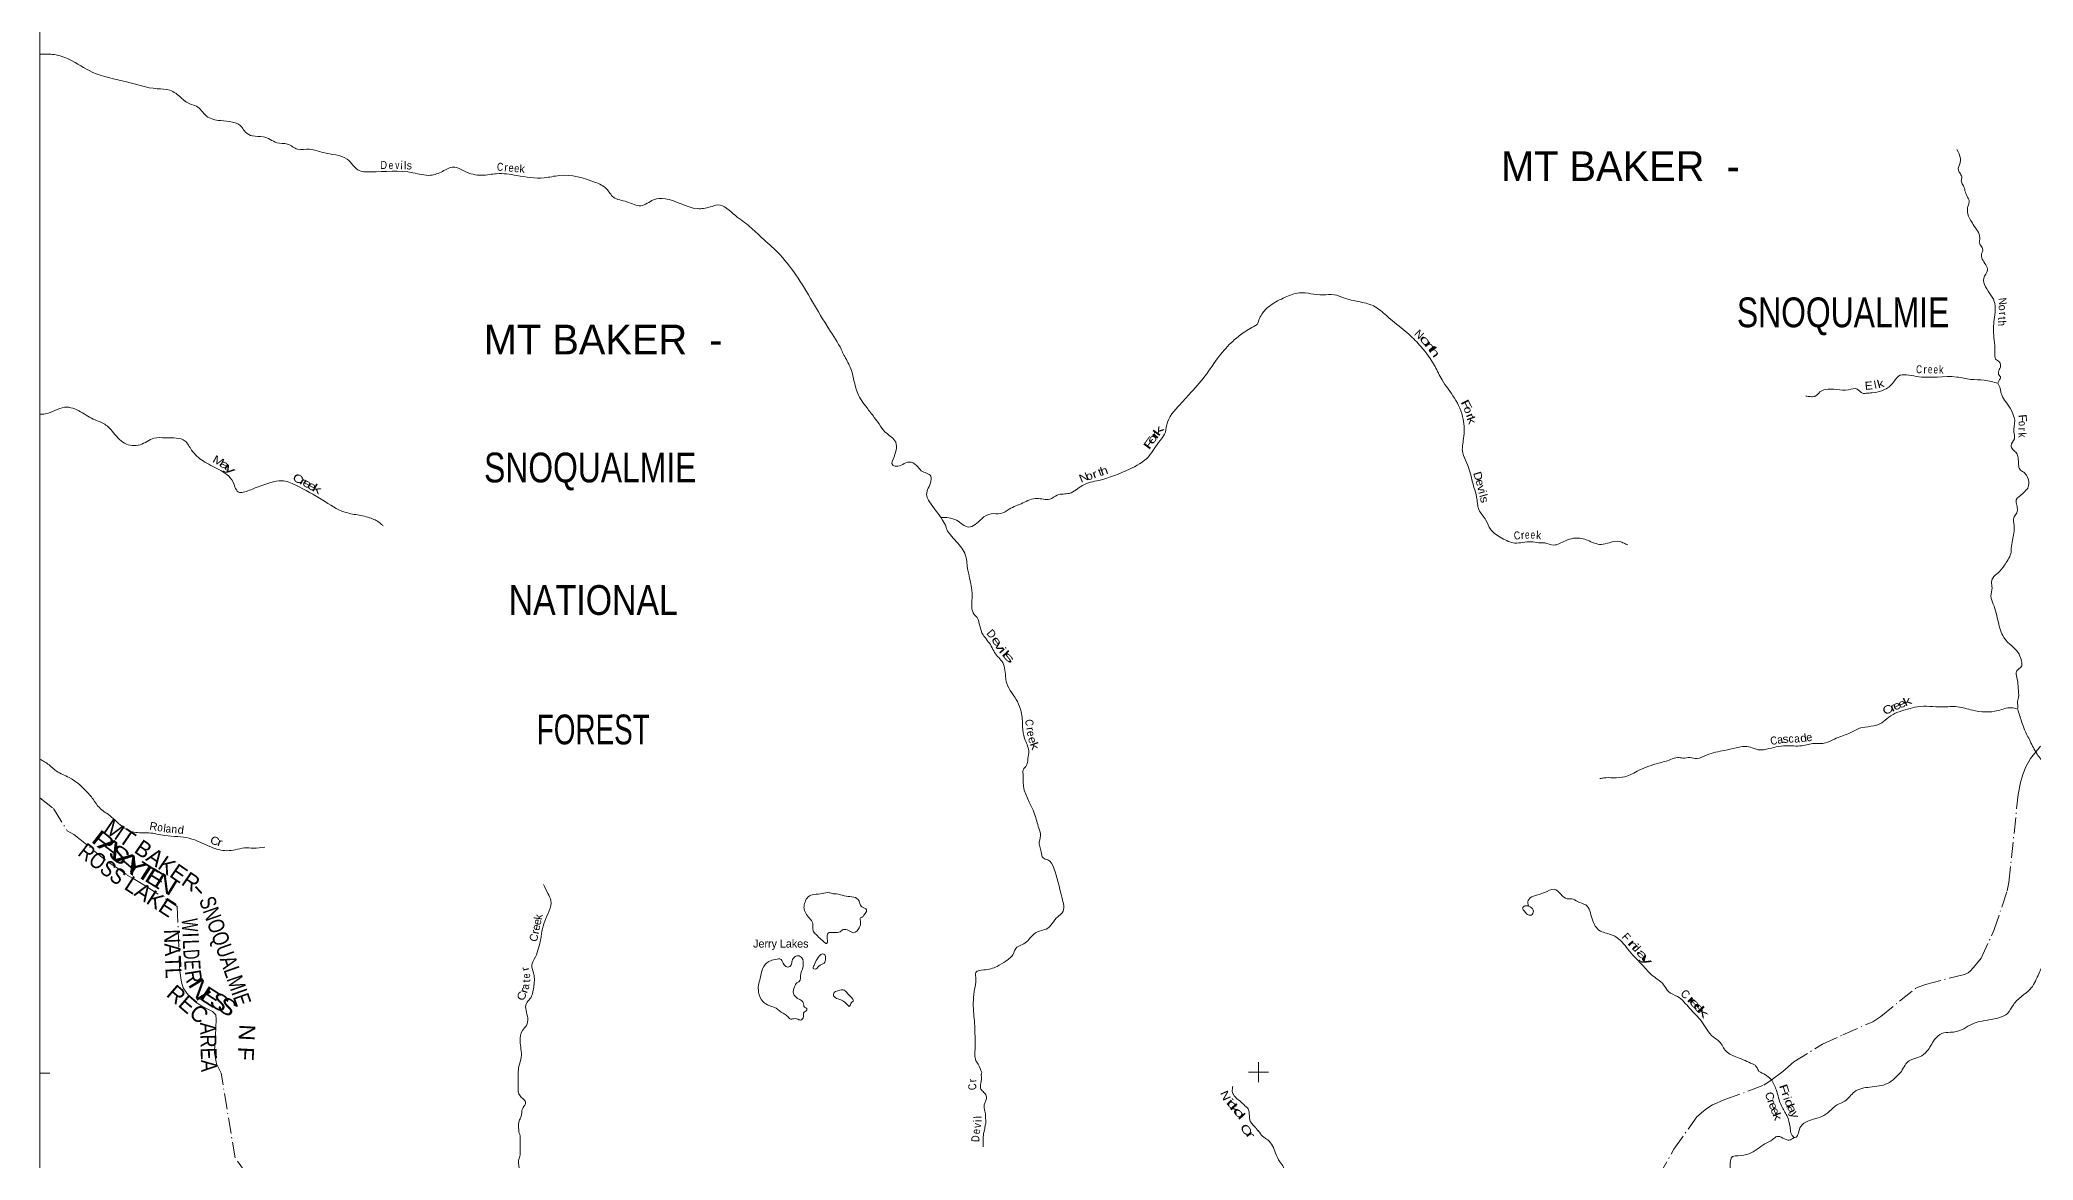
# Model space of a CAD drawing. Header units: feet. Extents: x -2 to 244583, y 367190 to 553316.
# Drawn here: x -2 to 49805, y 457309 to 485303 of the extents above; entities that cross this region are included whole.
import ezdxf
from ezdxf.enums import TextEntityAlignment as Align

# ---------------------------------------------------------------- set-up
doc = ezdxf.new("R2010")
doc.units = ezdxf.units.FT
doc.header["$LTSCALE"] = 80
doc.linetypes.add('DOT_DASHED', pattern=[7.7, 5, -1.2, 0.3, -1.2])
for name, color, linetype, lineweight in [('39', 7, 'Continuous', 13), ('4', 7, 'Continuous', 13), ('41', 7, 'Continuous', 13), ('44', 7, 'DOT_DASHED', 13)]:
    doc.layers.add(name, color=color, linetype=linetype, lineweight=lineweight)

msp = doc.modelspace()

# ---------------------------------------------------------------- linework, layer by layer
at = {"layer": '39'}
for points in [[(1.64, 484947.01), (355.83, 484935.64), (735.13, 484813.87), (1301.68, 484498.6), (2161.54, 484255.54), (2927.9, 484082.91), (3246.02, 484047.93), (3524.4, 483856.86), (3758.06, 483697.99), (3910.22, 483644.02), (4156.43, 483402.2), (4513.44, 483284.38), (5044.82, 483122.82), (5136.57, 482995.69), (5313.21, 482903.37), (5576.61, 482878.25), (5753.11, 482814.27), (5917.55, 482732.02), (6187.07, 482696.81), (6436.77, 482572.43), (6736.51, 482569.75), (7077.14, 482486.28), (7677.41, 482318.96), (7817.84, 482175.86), (7943.98, 482056.98), (8260.17, 482003.77), (9319.45, 481982.3), (9759.22, 481919.53), (10060.49, 482018.09), (10335.4, 482124.63), (10609.31, 482020.61), (11043.19, 481919.34), (11411.58, 481959.5), (11912.01, 481915.22), (12600.87, 481855.62), (12977.27, 481914.03), (13879.31, 481742.02), (14155.51, 481583.34), (14330.7, 481371.56), (14667.43, 481257.7), (15018.27, 481158.08), (15333.49, 481305.3), (15622.96, 481332.94), (16422.08, 481085.55), (16745.91, 481127.53), (16934.01, 481176.98), (17378.8, 480913.79), (17740.64, 480634.03), (18039.68, 480358.03), (18432.3, 479995.4), (18888.69, 479428.57), (19713.39, 478081.93), (20025.76, 477561.01), (20089.19, 477427.67), (20246.61, 477122.68), (20434.06, 476469.59), (20660.58, 476114.29), (20848.09, 475868.15), (20966.34, 475704.7), (21113.09, 475511), (21363.27, 475287.42), (21340.91, 474886.44), (21307.49, 474679.78), (21394.73, 474647.78), (21714.19, 474754.53), (21907, 474668.35), (22023.07, 474537.28), (22258.65, 474400.69), (22249.34, 474232.6), (22157.75, 473908.25), (22229.34, 473762.8), (22555.62, 473298.63), (22641.5, 473128.96), (22668.21, 473050.12), (22717.17, 472975.44), (23002.32, 472640.66), (23108.43, 472475.12), (23172.8, 472147.43), (23292.08, 471354.33), (23342.65, 470947.61), (23415.94, 470868.99), (23483.79, 470658.74), (23565.87, 470438.43), (23771.78, 470155.93), (23853.58, 469992.31), (24057.31, 469742.19), (24134.15, 469347.74), (24163.14, 469216.27), (24424.55, 468765.98), (24518.93, 468513.34), (24553.14, 468138.94)], [(47900.01, 482564.75), (47988.59, 482335.7), (47978.26, 482230.36), (47937.4, 482048.07), (47989.83, 481952.78), (48022.02, 481857.52), (48011.69, 481756.23), (48064.11, 481658.92), (48102.31, 481531.24), (48152.65, 481403.54), (48205.03, 481283.94), (48176.4, 481142.15), (48163.97, 481004.4), (48242.49, 480801.7), (48335.28, 480647.62), (48472.23, 480311.14), (48461.94, 480228.08), (48518.43, 480140.9), (48546.54, 480031.46), (48518.04, 479952.48), (48536, 479826.84), (48664.97, 479549.13), (48569.41, 479344.61), (48617.56, 479135.87), (48849.47, 478714.19), (48844.83, 478430.55), (48815.57, 477984.86), (48850.93, 477464.13), (48868.87, 477328.36), (48963.85, 477253.29), (48985.85, 477127.65), (48937.01, 477002.09), (48953.05, 476927.11), (48991.39, 476870.34), (48954.8, 476793.39), (48926.31, 476722.51)], [(30418.23, 478187.62), (30554.65, 478484.3), (30747.33, 478668.44), (31116.15, 478872.64), (31466.55, 478981.64), (32059.52, 478928.27), (32336.85, 478936.05), (32597.79, 478852.68), (32941.71, 478763.13), (33322.04, 478657.34), (33645.39, 478411.81), (34213.2, 477937.06), (34508.11, 477638.89), (34859.29, 477142.1), (35034.7, 476809.63), (35345.48, 476353.41), (35565.02, 475826.39), (35574.14, 475344.18), (35551.13, 474981.55), (35647.8, 474744.39), (35832.73, 474120.16), (35899.03, 473881.01), (35957.07, 473562.86), (36132.64, 473303.32), (36245.52, 473074.25), (36532.48, 472851.05), (36854.07, 472729.11), (37254.93, 472763.09), (37447.17, 472736.52), (37600.99, 472732.29), (37821.52, 472679.36), (38119.29, 472786.39), (38528.29, 472844.67), (38669.89, 472799.93), (39013.78, 472694.18), (39218.31, 472738.51), (39477.46, 472766.57), (39582.63, 472725.93), (39677.68, 472685.3)], [(22509.24, 473372.08), (22903.95, 473298.21), (23202.48, 473127.48), (23531.58, 473335.5), (23771.97, 473462.13), (24002.81, 473467.24), (24221.01, 473575.54), (24558.46, 473730.96), (24914.34, 473845.97), (25234.42, 473825.16), (25420.24, 473927.25), (25719.76, 473971.13), (26052.96, 474169.05), (26459.4, 474296.44), (27223.58, 474573.26), (27697.98, 474887.23), (27987.65, 475291.46), (28102.33, 475447.88), (28155.88, 475680.95), (28487.56, 476192.68), (28709.16, 476434.62), (29109.92, 476900.09), (29465.96, 477397.76), (29812.46, 477775.92), (30068.67, 477981.58), (30418.23, 478187.62)], [(48926.31, 476722.51), (48584.39, 476797.88), (48248.42, 476820.55), (47900.39, 476877.69), (46882.27, 476893.06), (46438.99, 476897.63), (46284.76, 476709.39), (46021.26, 476535.46), (45774.2, 476483.07), (45634.51, 476471.07), (45545.45, 476471.18), (45406, 476576.69), (45193.43, 476558.71), (44901.97, 476567.15), (44606.43, 476563.44), (44478.79, 476506.86), (44351.04, 476395.58), (44233.62, 476387.61), (44128.39, 476399.89)], [(48926.31, 476722.51), (48982.71, 476588.73), (49020.85, 476430.66), (49123.72, 476256.3), (49260.91, 476041.38), (49331.4, 475865.03), (49345.43, 475798.16), (49333.01, 475668.5), (49326.62, 475512.51), (49336.37, 475334.21), (49257.07, 475162.09), (49295.34, 475068.84), (49392.3, 474973.51), (49428.5, 474857.98), (49442.31, 474687.78), (49472.44, 474574.29), (49569.44, 474499.21), (49656.27, 474393.76), (49692.21, 474158.7), (49635.32, 474055.43), (49444.7, 473885.47), (49383.82, 473810.58), (49397.71, 473672.79), (49411.62, 473547.16), (49399.34, 473486.4), (49332.33, 473381.12), (49327.83, 473164.34), (49292.67, 472801.72), (49259.87, 472599.16), (49247.45, 472469.51), (49178.31, 472315.61), (49090.99, 472179.97), (48928.66, 471985.66), (48796.81, 471852.09), (48766.26, 471758.93), (48778.1, 471613.04), (48751.36, 471404.4), (48809.65, 471205.78), (48936.22, 470747.75), (49073.09, 470372.77), (49260.91, 470167.92), (49426.55, 470003.62), (49511.12, 469786.74), (49520.98, 469663.14), (49427.68, 469570.05), (49385.02, 469495.14), (49408.96, 469328.98), (49432.78, 469102.03), (49440.41, 468873.08), (49415.82, 468731.29), (49425.77, 468648.21), (49417.42, 468575.42)], [(2.73, 475952.85), (125.92, 475955.4), (617.23, 476123.67), (1014.72, 476010.09), (1376.19, 475805.24), (1591.3, 475715.12), (1800.8, 475527.79), (2116.19, 475221.49), (2501.15, 475184.79), (2846.67, 475348.34), (3144.32, 475357.8), (3626.7, 475279.03), (3789.81, 475053.02), (4076.68, 474781.01), (4466.54, 474570.21), (4824.52, 474249.94), (4983.73, 473993.54), (5078.88, 474000.05), (5380.12, 474106.71), (5766.27, 474242.1), (6037.43, 474287.89), (6392.39, 474174.11), (7064.54, 473798.59), (7614.8, 473503.49), (7933.1, 473432.06), (8275.76, 473348.6), (8519.46, 473210.02), (8574.4, 473155.61)], [(49415.51, 468581.36), (49257.7, 468613.96), (48929.64, 468543.44), (48288, 468554.31), (47915.73, 468637.82), (47529.11, 468636.24), (46915.8, 468638.98), (46666.7, 468580.52), (46198.71, 468378.46), (46022.31, 468234.82), (45750.89, 468150.04), (45467.41, 468101.75), (45199.95, 467970.37), (44841.39, 467830.99), (44620.55, 467734), (44341.2, 467722.17), (44029.36, 467663.78), (43626.55, 467664.25), (43144.62, 467579.72), (42984.67, 467559.64), (42786.42, 467612.55), (42608.37, 467649.23), (42381.58, 467608.97), (42094.02, 467548.53), (41646.44, 467429.51), (41405.39, 467346.73), (41233.38, 467369.21), (41049.16, 467357.27), (40923.69, 467371.6), (40745.45, 467317.11), (40447.72, 467230.33), (39957.51, 467050.59), (39602.95, 466890.95), (39315.46, 466864.94), (39078.63, 466861.17), (38975.36, 466843.05)], [(49415.51, 468581.36), (49516.07, 468269.24), (49592.57, 468062.49), (49729.63, 467782.74), (49903.03, 467456.35), (50104.96, 467219.07), (50478.67, 466853.95), (50565.32, 466667.45), (50664, 466420.16), (50730.41, 466235.72)], [(24553.14, 468138.94), (24605.2, 467845.61), (24705.92, 467538.33), (24688.62, 467345.91), (24634.9, 467149.28), (24574.5, 467074.09), (24569.21, 466912.1), (24565.92, 466756.18), (24855.36, 465953.74), (24960.34, 465603.96), (25003.79, 465411.82), (24968.29, 465215.27), (24982.79, 465148.52), (25019.89, 465015.07), (25067.23, 464859.39), (25184.91, 464813.36), (25335.77, 464607.54), (25533.73, 463877.56), (25545.72, 463490.92), (25430.77, 463391.18), (25142.66, 463084.15), (24972.78, 463034.78), (24797.16, 462916.55), (24549.14, 462694.73), (24409.72, 462629.3), (24327.45, 462471), (24137.99, 462283.87), (23915.87, 462149.23), (23582.14, 462060.64), (23388.01, 462001.03), (23388.87, 461824.9), (23355.6, 461583.82), (23329.98, 461020.85), (23349.31, 460792.16), (23362.8, 460516.87), (23364.93, 460077.54), (23406.98, 459757.85), (23443.7, 459703.35), (23532.33, 459495.64)], [(-2.42, 467329.95), (227.13, 467185.23), (416.24, 467028.17), (726.85, 466871.68), (1137.51, 466547.59), (1328.94, 466327.79), (1483.87, 466117.94), (1742.02, 465920.71), (2097.92, 465612.57), (2345.52, 465504.38), (2720.26, 465487.87), (3123.6, 465420.88), (3441.68, 465394), (3727.44, 465352.79), (4273.27, 465134.61), (4672.68, 465041.28), (4879.13, 465066.52), (5107.76, 465110.09), (5330.55, 465107.06), (5622.06, 465130.67)], [(11946.62, 459486.35), (11967.22, 459646.71), (12026.83, 459883.86), (11996.54, 460282.57), (12058.03, 460550.1), (12156.65, 460676.08), (12188.18, 460856.42), (12153.99, 461224.74), (12240.53, 461336.49), (12338.35, 461630.51), (12338.77, 461960.52), (12291.11, 462185.04), (12353.16, 462335.14), (12500.89, 462775.16), (12611.86, 463279.8), (12765.29, 463796.78), (12693.56, 463972.6), (12581.07, 464200.86)], [(19628.9, 462728.75), (19524.03, 462821.52), (19391.78, 462946.44), (19351.08, 462986.75), (19318.41, 463043.29), (19311.42, 463231.54), (19231.85, 463352.66), (19090.81, 463621.28), (19118.51, 463757.06), (19192.82, 463884.95), (19542.76, 463971.59), (19726.95, 463992.68), (19818.21, 463966.78), (19907.33, 463963.14), (20095.92, 463913.38), (20442.66, 463823.87), (20489.72, 463724.88), (20534.69, 463638.02), (20656.57, 463561.65), (20652.73, 463519.11), (20586.34, 463427.7), (20544.06, 463376.89), (20499.57, 463362.51), (20499.95, 463285.58), (20470.41, 463111.33), (20331.24, 462993.26), (20201.36, 463049.36), (20079.74, 463071.07), (19992.93, 463016.01), (19851.27, 462995.11), (19693.38, 462978.19), (19673.81, 462838.4), (19664.2, 462731.05), (19648.04, 462722.88), (19627.75, 462730.89)], [(37199.06, 463658.21), (37187.8, 463797.99), (37323.64, 463905.21), (37599.12, 463996.06), (37834.09, 464078.86), (38003.87, 463957.1), (38161.5, 463837.38), (38274.86, 463839.27), (38420.45, 463768.19), (38626.74, 463684.88), (38785.94, 463338.25), (38991.77, 463034.1), (39145.49, 462979.22), (39410.43, 462867.48), (39717.41, 462532.83), (40068.83, 462153.55), (40272.82, 461936.53), (40571.89, 461693.06), (40699.05, 461518.67), (40915.39, 461398.88), (41218.41, 461106.78), (41525.38, 460768.07), (41814.04, 460386.84), (41967.63, 460267.13), (42131.11, 460033.95), (42414.16, 459877.61), (42794.37, 459715.09), (42856.72, 459680.05), (42906.67, 459614.87), (42951.6, 459527.39)], [(37199.66, 463658.18), (37106.56, 463662.34), (37047.74, 463607.71), (37094.13, 463528.64), (37166.84, 463449.54), (37265.99, 463433.22), (37316.8, 463532.43), (37278.5, 463609.47), (37199.66, 463658.18)], [(19071.49, 462175.62), (19038.18, 462361.73), (18946.78, 462418), (18873.98, 462395.4), (18793.48, 462289.75), (18767.66, 462186.37), (18688.93, 462133.37), (18593.45, 462193.67), (18519.91, 462324.94), (18378.15, 462324.29), (18216.38, 462274.95), (18057.28, 462089.99), (17997.67, 461852.83), (17951.92, 461682.55), (17958.83, 461510.49), (18071.42, 461261.98), (18215.62, 461175.58), (18398.24, 461103.53), (18568.96, 460978.79), (18666.47, 460916.47), (18741.77, 460839.88), (18830.87, 460842.32), (18907.85, 460838.62), (19009.24, 460810.74), (19067.73, 460861.62), (19099.41, 461009.57), (19147.89, 461036.11), (19161.76, 461098.93), (19106.91, 461133.1), (19073.97, 461244.3), (18984.49, 461320.83), (18825.79, 461473.97), (18853.33, 461640.12), (18867.33, 461676.63), (18895.46, 461723.32), (18966.13, 461766.16), (19013.77, 461966.82), (19063.64, 462122.94), (19071.49, 462175.62)], [(19378.91, 462260.04), (19471.36, 462406.23), (19558.17, 462461.29), (19608.91, 462439.26), (19631.64, 462346.23), (19591.67, 462234.69), (19460.42, 462155.13), (19367.62, 462081.82), (19320.94, 462101.85), (19332.85, 462152.52), (19364.94, 462217.45), (19379.25, 462260.58)], [(50074.64, 462232.13), (49928.03, 461925.27), (49724.88, 461572.97), (49524.15, 461407.07), (49311.16, 461190.54), (49162.95, 460975.95), (48964.37, 460870.83), (48435.84, 460762.04), (48231.24, 460685.29), (48016.42, 460561.95), (47741.02, 460503.52), (47524.37, 460471.36), (47343.91, 460321.64), (47153.03, 460030.11), (46968.55, 459890.53), (46774.09, 459825.93), (46653.82, 459748.45), (46603.87, 459681.1), (46513.02, 459527.38)], [(20188.13, 461182.6), (20013.33, 461313.4), (19830.55, 461417.84), (19826.33, 461454.26), (19987.85, 461556.23), (20093.16, 461554.69), (20178.6, 461476.12), (20308.91, 461332.97), (20325.28, 461298.63), (20280.96, 461249.84), (20252.89, 461190.99), (20222.7, 461152.39), (20188.13, 461182.6)], [(11946.62, 459486.35), (11947.67, 459444.72), (11951.86, 459179.45), (11967.34, 458966.57), (12042.09, 458869.77), (12087.71, 458828.28), (12121.2, 458787.05), (12134.59, 458752.34), (12112.82, 458684), (12064.58, 458608.15), (12042.86, 458541.83), (12030.25, 458430.78), (11995.85, 458340.45), (11965.45, 458248.01), (11957.35, 458157.1), (11963.63, 458076), (11966.32, 458015.21), (11989.15, 457949.93), (11997.94, 457799.94), (11999.81, 457702.74), (11999.98, 457619.74), (12000.83, 457567.09), (12003.47, 457504.28), (11982.33, 457373.18), (11960.38, 457296.74), (11967.46, 457160.97), (11972.71, 457033.32), (11963.07, 456873.62), (11963.73, 456812.88), (11996.31, 456731.19), (12015.32, 456676.12), (12006.99, 456575.09), (11999.52, 456512.51), (11989.26, 456415.57), (12010.82, 456293.64), (12027.48, 456133.36), (12045.35, 456027.7), (12036.35, 455896.33), (12012.1, 455807.8), (12018.39, 455726.69), (12030.78, 455647.47), (12052.93, 455551.84), (12065.78, 455492.86), (12083.35, 455464.13), (12101.87, 455386.8), (12108.1, 455303.67), (12156.55, 455207.46), (12238.18, 455146.95), (12285.55, 455093.27), (12318.4, 455023.71), (12353.45, 454871.12), (12368, 454797.93), (12428.81, 454711.56), (12443.14, 454628.25), (12445.43, 454549.26), (12473.82, 454461.59), (12495.97, 454365.96), (12497.26, 454242.45), (12515.86, 454169.17), (12525.16, 454132.53), (12545.74, 454057.17), (12543.39, 453951.97), (12467.99, 453838.26), (12362.55, 453648.29), (12318.44, 453576.4), (12263.21, 453369.13), (12228.61, 453179.62), (12214.74, 453011.92), (12188.98, 452945.69), (12170.58, 452846.91), (12195.82, 452708.7), (12351.63, 452344.94), (12485.51, 452086.92), (12498.71, 451953.03), (12495.91, 451827.59), (12531.27, 451689.16), (12591.63, 451582.57), (12639.76, 451472.19), (12647.7, 451374.85), (12618.82, 451260.11), (12582.66, 451090.88), (12570.05, 450888.74), (12600.46, 450709.93), (12674.92, 450509.91), (12705.37, 450333.13), (12661.7, 450190.38), (12630.49, 450061.52), (12629.07, 449907.71), (12693.85, 449545.97), (12712.21, 449371.48), (12694.62, 449218.03)], [(23571.25, 457644.7), (23568.89, 457810.74), (23580.69, 457976.47), (23600.93, 458067.11), (23614.47, 458129.56), (23619.73, 458184.09), (23634.89, 458228.29), (23632.74, 458313.36), (23624.09, 458469.41), (23596.77, 458605.64), (23603.35, 458718.85), (23635.46, 458797.08), (23652.77, 458847.3), (23632.6, 458940.87), (23567.61, 459021.25), (23526.08, 459064.68), (23504.82, 459109.68), (23501.81, 459156.31), (23504.79, 459198.75), (23516.57, 459273.38), (23525.61, 459315.69), (23526.75, 459366.27), (23525.45, 459398.69), (23520.42, 459445.36), (23524.78, 459459.43), (23531.57, 459491.67), (23532.33, 459495.64)], [(42951.6, 459527.39), (43249.73, 459332.58), (43382.59, 459073.24), (43521.37, 458662.23), (43651.97, 458421.07), (43732.46, 458136.8), (43754.54, 457989.39), (43826.23, 457871.24)], [(46513.02, 459527.38), (46166.48, 459224.97), (45727.95, 459134.58), (45342.41, 459018.55), (45096.16, 458778.8), (44908.84, 458689.49), (44718.35, 458529.33), (44525.45, 458399.49), (44176.35, 458285.93), (43997.68, 458152.22), (43939.03, 457979.53), (43881.43, 457885.75), (43824.88, 457870.89)], [(29804.32, 459158.35), (29796.76, 459091.71), (29791.36, 459031.11), (29808.34, 458976.08), (29843.49, 458918.62), (29902.68, 458850.51), (30016, 458758.93), (30111.11, 458667.76), (30188.38, 458593.18), (30209.45, 458540.08), (30219.74, 458456.86), (30222.24, 458387.98), (30234.69, 458310.78), (30289.16, 458212.42), (30376.13, 458119.4), (30417.48, 458067.88), (30448.94, 458027.78)], [(30449.71, 458041.28), (30550.04, 457907.2), (30678.83, 457813.7), (30877.38, 457484.36), (30981.36, 457267.15), (31072.19, 457130.7), (31094.34, 456977.21), (31249.58, 456710.05), (31548.09, 456325.3), (31623.17, 455986.34), (31734.1, 455698.4), (31945.07, 455019.21), (32088, 454600.16), (32188.46, 454174.52), (32284, 453655.75), (32438.76, 453263.15), (32530.65, 452875.85), (32607.7, 452377.08), (32593.81, 452188.76), (32559.54, 452010.3), (32341.99, 451908.48), (32272.25, 451648.66), (32222.92, 451213.07), (32226.17, 450784.21), (32234.01, 450476.79), (32300.02, 450216.62), (32479.77, 449933.58), (32780.06, 449569.07), (33033.87, 449030.01), (33179.45, 448560.42), (33237.43, 448294.08), (33291.92, 448147.06), (33333.01, 448035.27)], [(43824.88, 457870.89), (43710.14, 457810.8), (43399.06, 457900.02), (43296.65, 457825.93), (43101.5, 457714.27), (42711.48, 457468.7), (42432.48, 457420.74), (42296.99, 457400.86), (42237.4, 457139.14), (42220.16, 456894.12), (42111.27, 456688.44), (41677.42, 456217.76), (41597.66, 455949.72), (41559.59, 455421.21), (41565.99, 455231.12), (41632.93, 455059.98), (41501.7, 454858.07), (41456.8, 454556.06), (41372.35, 454174.67), (41346.22, 453828.39), (41308.35, 453613.47), (41175.52, 453377.15), (41122.51, 453075.04), (41036.75, 452964.74), (40946.76, 452704.66), (40801.36, 452172.8), (40721.53, 452074.71), (40548.65, 452129.22), (40249.8, 452212.52), (39987.7, 452108.13), (39813.11, 451972.45), (39490.6, 451838.98), (39205.52, 451790.95), (39059.11, 451669.78), (38867.17, 451626.94), (38471.36, 451522.92), (38363.54, 451394.13), (38196.95, 451266.64), (37948.34, 451219.06), (37539.83, 451323.26), (37313.75, 451255.73), (37206.05, 451116.82), (36995.95, 451067.7), (36769.87, 451000.16), (36525.58, 450766.51), (36250.45, 450568.89), (36091.06, 450350.44), (35895.34, 450285.31), (35738.48, 450190.31), (35627.16, 450016.96), (35407.52, 449755.29), (35144.45, 449565.91), (35038.26, 449469.51), (34818.15, 449410.15), (34646.68, 449185.48), (34465.81, 448902.03), (34190.06, 448754.98), (33922.84, 448737.52), (33673.02, 448459.29), (33451.95, 448149.04), (33237.17, 447986.56), (32863.54, 447890.9), (32536.67, 447781.66), (32150.05, 447588.73), (31835.89, 447435.14), (31646.79, 447325.58), (31219.21, 447168.56), (30678.12, 447016.21), (30463.19, 446937.17)]]:
    msp.add_spline(points, degree=3, dxfattribs=at)
at = {"layer": '4'}
for p, q in [((30446.38, 459754.05), (30447.41, 459254.05)), ((30446.38, 459754.05), (30447.41, 459254.05)), ((30446.38, 459754.05), (30447.41, 459254.05)), ((30446.38, 459754.05), (30447.41, 459254.05)), ((30446.38, 459754.05), (30447.41, 459254.05)), ((30446.38, 459754.05), (30447.41, 459254.05)), ((30446.38, 459754.05), (30447.41, 459254.05)), ((249.99, 459483.28), (0, 459483.11)), ((249.99, 459483.28), (0, 459483.11)), ((249.99, 459483.28), (0, 459483.11)), ((249.99, 459483.28), (0, 459483.11)), ((249.99, 459483.28), (0, 459483.11)), ((249.99, 459483.28), (0, 459483.11)), ((249.99, 459483.28), (0, 459483.11)), ((0, 459483.1), (0.17, 459233.11)), ((0, 459483.1), (0.17, 459233.11)), ((0, 459483.1), (0.17, 459233.11)), ((0, 459483.1), (0.17, 459233.11)), ((0, 459483.1), (0.17, 459233.11)), ((0, 459483.1), (0.17, 459233.11)), ((0, 459483.1), (0.17, 459233.11)), ((30696.9, 459504.57), (30196.9, 459503.54)), ((30696.9, 459504.57), (30196.9, 459503.54)), ((30696.9, 459504.57), (30196.9, 459503.54)), ((30696.9, 459504.57), (30196.9, 459503.54)), ((30696.9, 459504.57), (30196.9, 459503.54)), ((30696.9, 459504.57), (30196.9, 459503.54)), ((30696.9, 459504.57), (30196.9, 459503.54))]:
    msp.add_line(p, q, dxfattribs=at)
msp.add_lwpolyline([(0, 551604.47), (30320.18, 551625.32), (60640.31, 551687.89), (90960.33, 551792.15), (121280.18, 551938.12), (151599.79, 552125.8), (181919.11, 552355.19), (212238.1, 552626.27), (242556.67, 552939.07), (244583.23, 368785.28), (214011.34, 368469.87), (183439.05, 368196.52), (152869.71, 367965.22), (122293.47, 367775.98), (91720.3, 367628.78), (61146.96, 367523.65), (30573.51, 367460.56), (0, 367439.54)], close=True, dxfattribs=at)
at = {"layer": '44'}
for points in [[(43547.39, 459525.96), (43821.78, 459769.71), (44543.47, 460209.53), (45050.45, 460439.25), (45798.25, 460766.96), (45997.03, 460896.16), (46465.59, 461283.23), (46892.18, 461617.5), (47114.28, 461700.77), (48087.97, 461951.98), (48178.63, 461990.85), (48231.53, 462031.08), (48316.17, 462124.25), (48506.05, 462357.61), (48826.69, 463048.31), (49159.75, 464037.31), (49198.53, 464247.98), (49432.48, 466449.91), (49490.54, 466742.25), (49549.79, 466945.52), (49625.97, 467140.32), (49740.27, 467342.15), (50382.01, 468148.1)], [(0, 466359.2), (339.22, 466094.76), (679.1, 465541.75), (850.21, 465444.38), (1703.73, 464754.68), (1834.92, 464669.99), (2181.95, 464432.84), (2325.84, 464343.91), (2621.12, 464171.75), (3430.39, 463649.38), (3489.64, 462167.19), (3498.1, 462031.68), (3539.34, 461752.68), (3576.39, 461614.56), (3667.38, 461481.16), (3758.37, 461373.17), (3872.63, 461271.54), (4041.68, 461154.83), (4310.34, 461024.08), (4391.06, 460943.34), (4403.52, 460826.71), (4359.59, 459990.36), (4415.08, 459717.71), (4526.35, 459483.58)], [(9672.7, 450708.37), (8775.31, 451941.15), (7733.48, 453021.83), (6959.13, 453503.91), (6203.26, 454356.45), (5669.22, 455764.14), (5168.03, 456961.23), (4874.39, 457366.22), (4526.35, 459483.58)], [(40455.59, 456919.79), (40827.63, 457579.76), (41402.62, 458394.19), (41623.57, 458584.13), (41791.12, 458692.62), (42100.97, 458821.12), (43078.12, 459184.01), (43259.71, 459304.12), (43547.39, 459525.96)]]:
    msp.add_lwpolyline(points, dxfattribs=at)

# ---------------------------------------------------------------- texts
at = {"layer": '41'}
for s, rotation, width, p in [('D', 359.51, 0.85, (8589.32, 482077.31)), ('e', 359.51, 0.75, (8770.58, 482073.51)), ('v', 359.51, 0.75, (8928.94, 482072.4)), ('C', 354.947, 0.8, (11489.9, 482032.89)), ('e', 354.94, 0.85, (11765.15, 482007.77)), ('e', 354.94, 0.85, (11905.61, 481996.1)), ('N', 276.969, 0.9, (48947.06, 478760.06)), ('h', 273.364, 0.9, (48929.14, 478216.26)), ('o', 312.632, 1.95, (34549.16, 477722.71)), ('r', 309.135, 2, (34631.36, 477621.37)), ('t', 309.135, 1.75, (34708.08, 477525.41)), ('h', 305.653, 1.75, (34768, 477443.25)), ('C', 359.247, 0.75, (46954.06, 476972.12)), ('k', 359.023, 0.85, (47507.45, 476964.4)), ('E', 5.121, 1.1, (45705.8, 476564.57)), ('k', 15.208, 1.25, (46017.72, 476616.13)), ('e', 359.247, 0.75, (47230.37, 476970.56)), ('e', 359.247, 0.75, (47371.34, 476966.64)), ('F', 297.292, 1.7, (35557.86, 476135.27)), ('k', 53.849, 1.9, (28026.75, 475480.04)), ('o', 289.138, 1.15, (35596.21, 476027.25)), ('r', 292.87, 1.45, (35653.32, 475871.14)), ('k', 289.191, 1.35, (35677.63, 475764.91)), ('o', 276.525, 0.85, (49442.71, 475707.83)), ('F', 275.544, 1.2, (49446.71, 475838.65)), ('F', 54.162, 1.95, (27801.43, 475168.45)), ('o', 54.588, 1.65, (27869.83, 475272.9)), ('r', 54.588, 1.85, (27952.2, 475382.65)), ('k', 273.983, 0.95, (49435.95, 475422.42)), ('M', 332.009, 1.25, (4415.5, 474696.45)), ('a', 328.103, 1.65, (4561.06, 474608.5)), ('y', 321.575, 1.9, (4690.72, 474508.7)), ('C', 330.672, 1.3, (6401.09, 474251.31)), ('r', 330.883, 1.6, (6528.55, 474189.63)), ('e', 330.883, 1.45, (6630.31, 474133.17)), ('e', 330.883, 1.45, (6752.39, 474066.63)), ('k', 330.734, 1.65, (6875.38, 473995.86)), ('N', 22.425, 1.2, (26120.94, 474278.25)), ('o', 17.425, 1.1, (26248.91, 474314.35)), ('r', 19.38, 1.3, (26389.28, 474360.1)), ('t', 20.38, 1.1, (26522.57, 474408.49)), ('h', 19.178, 1.25, (26621.75, 474443.26)), ('D', 286.314, 1.15, (35841.45, 474375.15)), ('e', 286.314, 1.1, (35892.64, 474213.8)), ('v', 285.669, 1.15, (35930.51, 474070.48)), ('s', 281.333, 1.2, (35997.67, 473795.99)), ('C', 7.332, 0.85, (36922.22, 472820.22)), ('e', 1.623, 0.75, (37166.78, 472839.32)), ('e', 359.328, 0.75, (37302.66, 472838.81)), ('k', 356.31, 0.95, (37444.4, 472826.77)), ('e', 304.111, 1.6, (23828.32, 470222.23)), ('v', 301.817, 1.65, (23896.99, 470098.18)), ('i', 309.746, 1.65, (23979.64, 469983.35)), ('l', 313.981, 1.8, (24058.13, 469897.74)), ('s', 316.335, 2.3, (24141.59, 469807.52)), ('r', 26.562, 1.55, (46342.09, 468536.33)), ('e', 22.822, 1.25, (46434.06, 468577.82)), ('e', 20.367, 1.2, (46558.96, 468627.2)), ('k', 23.993, 1.5, (46700.52, 468685.77)), ('C', 275.221, 0.85, (24625.28, 468233.12)), ('C', 29.806, 1.3, (46217.8, 468483.66)), ('r', 280.064, 1.05, (24653.72, 468066.91)), ('e', 280.064, 0.95, (24668.44, 467950.3)), ('e', 285.5, 1.1, (24707.65, 467782.89)), ('k', 289.483, 1.35, (24762.19, 467627.39)), ('C', 10.247, 0.9, (43342.09, 467696.71)), ('s', 7.279, 1.1, (43630.12, 467738.18)), ('c', 4.025, 0.95, (43761.67, 467743.52)), ('a', 5.025, 0.95, (43912.73, 467745.73)), ('d', 8.428, 1.1, (44080.5, 467761.24)), ('o', 351.029, 0.9, (2989.35, 465526.04)), ('a', 355.009, 0.9, (3202.36, 465494.31)), ('n', 355.33, 0.95, (3349.63, 465481.78)), ('d', 353.375, 1.05, (3509.4, 465466.67)), ('C', 339.487, 1.1, (4333.67, 465197.43)), ('r', 342.281, 1.3, (4469.34, 465155.95)), ('r', 78.211, 1.1, (12470.19, 462991)), ('r', 312, 2.15, (39715.93, 462654.02)), ('i', 312, 1.75, (39790.23, 462571.51)), ('a', 312.811, 2.05, (39972.17, 462379.18)), ('y', 312.821, 2.1, (40076.72, 462260.74)), ('r', 102.3, 1.15, (12216.31, 462108.4)), ('e', 93.303, 0.8, (12248.01, 461918.56)), ('C', 67.523, 1.15, (12128.25, 461375.42)), ('r', 72.652, 1.25, (12185.24, 461516.66)), ('a', 84.964, 0.95, (12223.88, 461633.73)), ('r', 314.839, 2.25, (41205.79, 461237.23)), ('e', 314.839, 2.05, (41291.51, 461151)), ('e', 312.698, 1.95, (41385.91, 461049.22)), ('k', 312.698, 2.2, (41479.91, 460945.32)), ('C', 97.503, 0.85, (23397.02, 459154.28)), ('N', 294.302, 1.25, (29535.12, 458882.03)), ('i', 313.664, 1.85, (29662.52, 458696.47)), ('c', 320.744, 2, (29728.57, 458626.07)), ('k', 312.999, 2.2, (29808.84, 458513.09)), ('C', 288.262, 1.05, (43130.87, 458878.73)), ('r', 287.687, 1.3, (43174.29, 458748.19)), ('e', 290.427, 1.2, (43222.09, 458630.78)), ('F', 288.262, 1.5, (43493.12, 459057.4)), ('r', 288.262, 1.3, (43538.51, 458926.57)), ('d', 290.427, 1.4, (43623.17, 458698.47)), ('v', 85.296, 0.9, (23514.85, 458167.09)), ('o', 315.849, 2, (29893.78, 458421.21)), ('l', 314.205, 1.8, (29960.83, 458334.81)), ('e', 290.532, 1.2, (43270.27, 458499.91)), ('k', 290.387, 1.4, (43320.91, 458366.87)), ('a', 292.199, 1.35, (43689.56, 458553.3)), ('y', 287.789, 1.2, (43757.83, 458418.45)), ('D', 89.118, 0.85, (23473.03, 457844.67)), ('e', 83.703, 0.85, (23488.33, 458014.1)), ('C', 306.589, 1.5, (30059.56, 458012.26)), ('r', 309.47, 2, (30173.13, 457883.29))]:
    msp.add_text(s, height=200, rotation=rotation, dxfattribs=dict(at, width=width)).set_placement(p, align=Align.CENTER)
for s, rotation, p in [('i', 359.133, (9036.41, 482070.81)), ('l', 359.133, (9122.38, 482069.52)), ('s', 357.961, (9226.03, 482065.68)), ('r', 354.947, (11640.47, 482019.57)), ('k', 355.021, (12040.27, 481984.34)), ('o', 281.342, (48946.69, 478596.15)), ('t', 274.764, (48932.93, 478338.71)), ('r', 276.764, (48952.07, 478450.86)), ('N', 316.744, (34395.83, 477875.07)), ('l', 12.499, (45881.51, 476586.2)), ('r', 359.247, (47105.22, 476970.13)), ('r', 271.065, (49437.17, 475571.05)), ('i', 285.669, (35952.71, 473972.48)), ('l', 285.321, (35972.39, 473889.93)), ('r', 5.034, (37055.84, 472829.3)), ('D', 310.015, (23700.59, 470396.01)), ('a', 9.65, (43496.28, 467723.25)), ('e', 11.114, (44227.35, 467781.34)), ('R', 350.111, (2821.42, 465552.38)), ('l', 353.029, (3103.89, 465504.81)), ('k', 82.075, (12552.74, 463372.48)), ('e', 78.098, (12520.55, 463241.01)), ('C', 75.931, (12437.41, 462844.51)), ('e', 78.211, (12493.19, 463104.69)), ('F', 313.059, (39567.54, 462816.46)), ('d', 312.811, (39818.53, 462547.92)), ('t', 89.869, (12250.57, 461786.94)), ('C', 317.266, (41048.45, 461384.86)), ('r', 93.979, (23393.84, 459304.08)), ('i', 287.687, (43569.91, 458823.21)), ('i', 92.337, (23528.73, 458294.62)), ('l', 92.834, (23530, 458386.87))]:
    msp.add_text(s, height=200, rotation=rotation, dxfattribs=at).set_placement(p, align=Align.CENTER)
msp.add_text('Jerry Lakes', height=200, dxfattribs=at).set_placement((17821.33, 462620.84))
at = {"layer": '44'}
for p in [(39491.4, 481776.42), (14073.9, 477442.89)]:
    msp.add_text('MT BAKER  -', height=743.7, dxfattribs=at).set_placement(p, align=Align.CENTER)
for s, width, p in [('SNOQUALMIE', 0.8, (45056.47, 478122.88)), ('SNOQUALMIE', 0.8, (13750.02, 474245.52)), ('NATIONAL', 0.85, (13826.06, 470934.54)), ('FOREST', 0.7, (13825.72, 467699.88))]:
    msp.add_text(s, height=743.7, dxfattribs=dict(at, width=width)).set_placement(p, align=Align.CENTER)
for s, rotation, p in [('MT BAKER', 325.652, (1565.55, 465535.22)), ('LAKE', 327.158, (2077.58, 464098.55)), ('REC', 319.379, (3133.27, 461422.8))]:
    msp.add_text(s, height=400, rotation=rotation, dxfattribs=at).set_placement(p)
for s, rotation, width, p in [('ROSS', 322.49, 0.85, (923.11, 464942.81)), ('-', 312.158, 1.75, (3746.38, 464070.03)), ('SNOQUALMIE', 289.297, 0.8, (3968.89, 463813.02)), ('NATL', 272.289, 0.9, (3095.86, 463069.91)), ('AREA', 271.504, 0.85, (3997.69, 460746.67)), ('N F', 266.993, 1.05, (4984.83, 460709.45))]:
    msp.add_text(s, height=400, rotation=rotation, dxfattribs=dict(at, width=width)).set_placement(p)
for s, rotation, width, p in [('P', 322.49, 1.5, (1461.74, 465116.39)), ('A', 322.49, 1.7, (1651.33, 464963.04)), ('S', 322.49, 1.35, (1864.36, 464788.21)), ('A', 320.045, 1.8, (2077.18, 464613.62)), ('Y', 326.045, 1.5, (2277.9, 464491.26)), ('T', 326.95, 1.6, (2545.56, 464323.01)), ('E', 328.289, 1.35, (2786.94, 464181.01)), ('N', 328.289, 1.4, (3042.47, 464035.34)), ('W', 272.289, 0.65, (3547.72, 463175.6)), ('I', 272.289, 0.9, (3566.26, 462927.89)), ('L', 272.289, 0.8, (3573.81, 462696.35)), ('D', 274.408, 0.65, (3588.06, 462435.71)), ('E', 273.247, 0.7, (3610.57, 462175.99)), ('R', 279.247, 0.85, (3642.63, 461863.99)), ('N', 301.049, 1.4, (3825.18, 461472.94)), ('E', 327.049, 1.35, (4154.09, 461220.1)), ('S', 327.049, 1.2, (4383.18, 461093.06)), ('S', 327.049, 1.2, (4576.24, 460980.33))]:
    msp.add_text(s, height=400, rotation=rotation, dxfattribs=dict(at, width=width)).set_placement(p, align=Align.CENTER)

doc.saveas('drawing.dxf')
